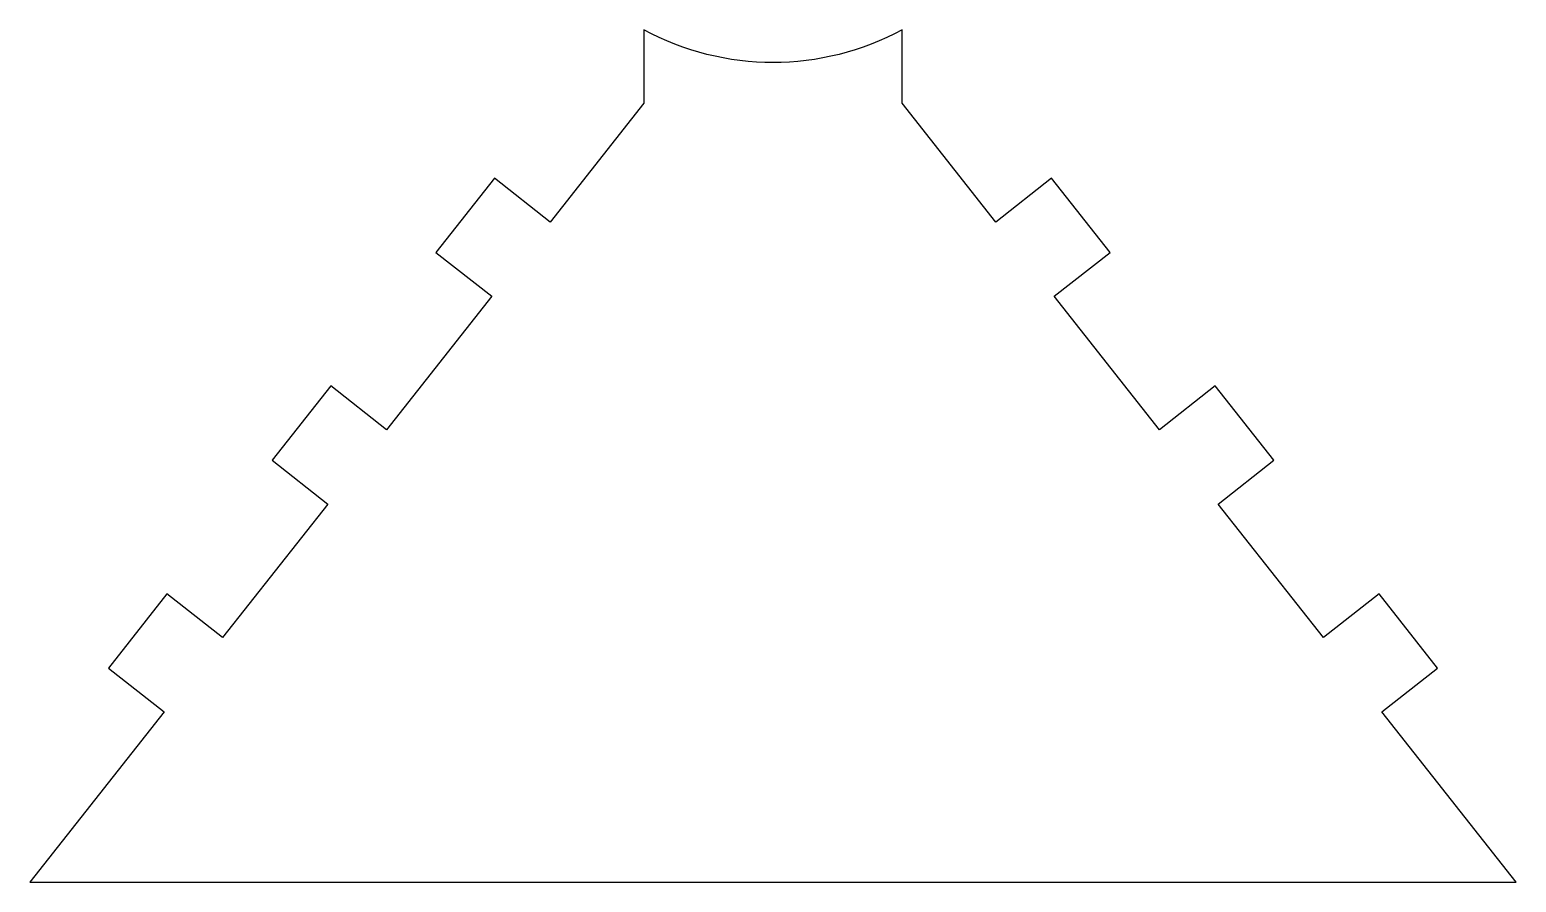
# Model space of a CAD drawing. Header units: millimetres. Extents: x -79 to 79, y -26 to 65.
import ezdxf

# ---------------------------------------------------------------- set-up
doc = ezdxf.new("R2010")
doc.units = ezdxf.units.MM

msp = doc.modelspace()

# ---------------------------------------------------------------- linework, layer by layer
msp.add_lwpolyline([(13.66, 56.74), (13.66, 64.52, -0.254324), (-13.66, 64.52), (-13.66, 56.74), (-23.57, 44.17), (-29.46, 48.81), (-35.65, 40.96), (-29.76, 36.32), (-40.9, 22.18), (-46.79, 26.82), (-52.98, 18.97), (-47.09, 14.32), (-58.23, 0.19), (-64.12, 4.83), (-70.31, -3.03), (-64.42, -7.67), (-78.63, -25.7), (78.63, -25.7), (64.42, -7.67), (70.31, -3.03), (64.12, 4.83), (58.23, 0.19), (47.09, 14.32), (52.98, 18.97), (46.79, 26.82), (40.9, 22.18), (29.76, 36.32), (35.65, 40.96), (29.46, 48.81), (23.57, 44.17)], format="xyb", close=True)

doc.saveas('drawing.dxf')
